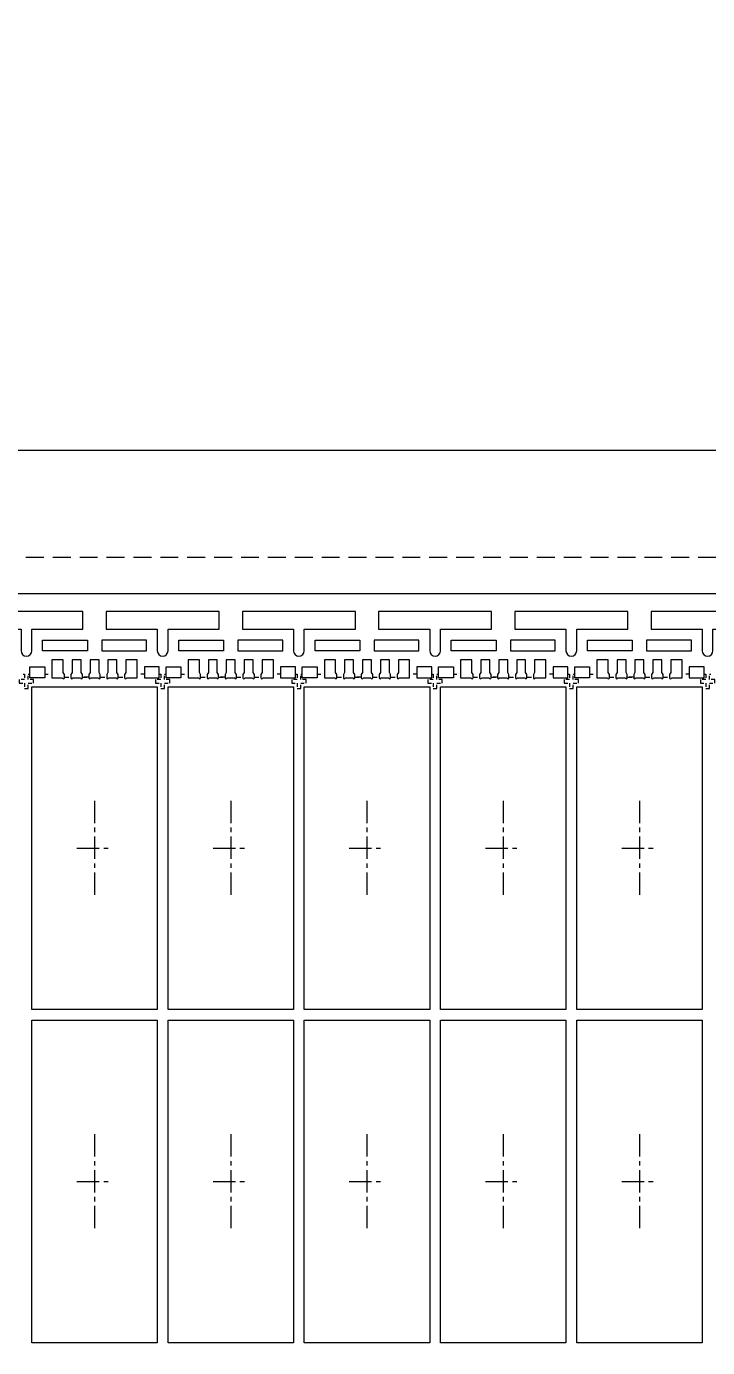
# Model space of a CAD drawing. Header units: millimetres. Extents: x -229 to -105, y -151 to 3.
# Drawn here: x -185.51 to -166.51, y -33.44 to 3.4 of the extents above; entities that cross this region are included whole.
import ezdxf

# ---------------------------------------------------------------- set-up
doc = ezdxf.new("R2010")
doc.units = ezdxf.units.MM
for name, pattern in [('CENTER', [2, 1.25, -0.25, 0.25, -0.25]), ('DASHED', [0.75, 0.5, -0.25]), ('HIDDEN', [0.375, 0.25, -0.125])]:
    doc.linetypes.add(name, pattern=pattern)
for name, color, linetype in [('1', 7, 'Continuous'), ('1D', 4, 'Continuous'), ('PKG', 2, 'Continuous'), ('中心线', 1, 'CENTER'), ('标注', 6, 'Continuous')]:
    doc.layers.add(name, color=color, linetype=linetype)
doc.layers.add('DIM', color=4, linetype='Continuous', lineweight=18)
doc.styles.add('SIMPLEX', font='SIMPLEX')
doc.styles.get("Standard").update_dxf_attribs({"font": 'SimSun.ttf'})
doc.dimstyles.new('ISO-25', dxfattribs={"dimtxt": 0.1, "dimasz": 0.08, "dimexe": 0.015, "dimexo": 0.015, "dimgap": 0.02, "dimtad": 0, "dimzin": 1, "dimdsep": 46, "dimtxsty": 'Standard', "dimcen": 0.1, "dimadec": 0, "dimazin": 0, "dimtfac": 1, "dimtmove": 0, "dimatfit": 3, "dimfxl": 1, "dimarcsym": 0})

# ---------------------------------------------------------------- blocks, each defined once
blk = doc.blocks.new('*D34')
at = {"layer": 'Defpoints', "color": 0, "transparency": 16777216}
for p in [(4537.811, 1753.604), (4574.73, 1745.709), (4536.48, 1734.581)]:
    blk.add_point(p, dxfattribs=at)
at = {"layer": 'DIM', "color": 0, "lineweight": -2, "transparency": 16777216}
for p, q in [((4536.48, 1753.284), (4537.811, 1753.444)), ((4537.811, 1753.444), (4537.811, 1753.604)), ((4536.48, 1734.596), (4536.48, 1753.284))]:
    blk.add_line(p, q, dxfattribs=at)
at = {"layer": 'DIM', "color": 0, "lineweight": 9, "transparency": 16777216, "insert": (4537.811, 1756.472), "char_height": 1.15, "attachment_point": 5, "rotation": 90, "style": 'SIMPLEX'}
blk.add_mtext('38.250', dxfattribs=at)

msp = doc.modelspace()

# ---------------------------------------------------------------- linework, layer by layer
at = {"lineweight": 9, "elevation": -0.0526}
for points in [[(-185.364, -14.0123), (-185.364, -13.4123), (-183.939, -13.4123), (-183.939, -12.9123), (-187.089, -12.9123), (-187.089, -13.4123), (-185.664, -13.4123), (-185.664, -14.0123, 1)], [(-181.564, -14.0123), (-181.564, -13.4123), (-180.139, -13.4123), (-180.139, -12.9123), (-183.289, -12.9123), (-183.289, -13.4123), (-181.864, -13.4123), (-181.864, -14.0123, 1)], [(-177.764, -14.0123), (-177.764, -13.4123), (-176.339, -13.4123), (-176.339, -12.9123), (-179.489, -12.9123), (-179.489, -13.4123), (-178.064, -13.4123), (-178.064, -14.0123, 1)], [(-173.964, -14.0123), (-173.964, -13.4123), (-172.539, -13.4123), (-172.539, -12.9123), (-175.689, -12.9123), (-175.689, -13.4123), (-174.264, -13.4123), (-174.264, -14.0123, 1)], [(-170.164, -14.0123), (-170.164, -13.4123), (-168.739, -13.4123), (-168.739, -12.9123), (-171.889, -12.9123), (-171.889, -13.4123), (-170.464, -13.4123), (-170.464, -14.0123, 1)], [(-166.364, -14.0123), (-166.364, -13.4123), (-164.939, -13.4123), (-164.939, -12.9123), (-168.089, -12.9123), (-168.089, -13.4123), (-166.664, -13.4123), (-166.664, -14.0123, 1)]]:
    msp.add_lwpolyline(points, format="xyb", close=True, dxfattribs=at)
for points in [[(-183.814, -14.0123), (-185.064, -14.0123), (-185.064, -13.7123), (-183.814, -13.7123)], [(-183.414, -14.0123), (-182.164, -14.0123), (-182.164, -13.7123), (-183.414, -13.7123)], [(-180.014, -14.0123), (-181.264, -14.0123), (-181.264, -13.7123), (-180.014, -13.7123)], [(-179.614, -14.0123), (-178.364, -14.0123), (-178.364, -13.7123), (-179.614, -13.7123)], [(-176.214, -14.0123), (-177.464, -14.0123), (-177.464, -13.7123), (-176.214, -13.7123)], [(-175.814, -14.0123), (-174.564, -14.0123), (-174.564, -13.7123), (-175.814, -13.7123)], [(-172.414, -14.0123), (-173.664, -14.0123), (-173.664, -13.7123), (-172.414, -13.7123)], [(-172.014, -14.0123), (-170.764, -14.0123), (-170.764, -13.7123), (-172.014, -13.7123)], [(-168.614, -14.0123), (-169.864, -14.0123), (-169.864, -13.7123), (-168.614, -13.7123)], [(-168.214, -14.0123), (-166.964, -14.0123), (-166.964, -13.7123), (-168.214, -13.7123)]]:
    msp.add_lwpolyline(points, close=True, dxfattribs=at)
at = {"layer": '1', "lineweight": 9}
for p, q in [((-203.814, -8.4123, -0.0526), (-128.314, -8.4123, -0.0526)), ((-185.419, -14.4623, -0.0526), (-185.004, -14.4623, -0.0526)), ((-185.419, -14.7673, -0.0526), (-185.419, -14.4623, -0.0526)), ((-185.004, -14.4623, -0.0526), (-185.004, -14.7673, -0.0526)), ((-181.809, -14.4623, -0.0526), (-182.224, -14.4623, -0.0526)), ((-182.224, -14.4623, -0.0526), (-182.224, -14.7673, -0.0526)), ((-181.809, -14.7673, -0.0526), (-181.809, -14.4623, -0.0526)), ((-181.619, -14.4623, -0.0526), (-181.204, -14.4623, -0.0526)), ((-181.619, -14.7673, -0.0526), (-181.619, -14.4623, -0.0526)), ((-181.204, -14.4623, -0.0526), (-181.204, -14.7673, -0.0526)), ((-178.009, -14.4623, -0.0526), (-178.424, -14.4623, -0.0526)), ((-178.424, -14.4623, -0.0526), (-178.424, -14.7673, -0.0526)), ((-178.009, -14.7673, -0.0526), (-178.009, -14.4623, -0.0526)), ((-177.819, -14.4623, -0.0526), (-177.404, -14.4623, -0.0526)), ((-177.819, -14.7673, -0.0526), (-177.819, -14.4623, -0.0526)), ((-177.404, -14.4623, -0.0526), (-177.404, -14.7673, -0.0526)), ((-174.209, -14.4623, -0.0526), (-174.624, -14.4623, -0.0526)), ((-174.624, -14.4623, -0.0526), (-174.624, -14.7673, -0.0526)), ((-174.209, -14.7673, -0.0526), (-174.209, -14.4623, -0.0526)), ((-174.019, -14.4623, -0.0526), (-173.604, -14.4623, -0.0526)), ((-174.019, -14.7673, -0.0526), (-174.019, -14.4623, -0.0526)), ((-173.604, -14.4623, -0.0526), (-173.604, -14.7673, -0.0526)), ((-170.409, -14.4623, -0.0526), (-170.824, -14.4623, -0.0526)), ((-170.824, -14.4623, -0.0526), (-170.824, -14.7673, -0.0526)), ((-170.409, -14.7673, -0.0526), (-170.409, -14.4623, -0.0526)), ((-170.219, -14.4623, -0.0526), (-169.804, -14.4623, -0.0526)), ((-170.219, -14.7673, -0.0526), (-170.219, -14.4623, -0.0526)), ((-169.804, -14.4623, -0.0526), (-169.804, -14.7673, -0.0526)), ((-166.609, -14.4623, -0.0526), (-167.024, -14.4623, -0.0526)), ((-167.024, -14.4623, -0.0526), (-167.024, -14.7673, -0.0526)), ((-166.609, -14.7673, -0.0526), (-166.609, -14.4623, -0.0526)), ((-185.004, -14.7673, -0.0526), (-185.419, -14.7673, -0.0526)), ((-182.224, -14.7673, -0.0526), (-181.809, -14.7673, -0.0526)), ((-181.204, -14.7673, -0.0526), (-181.619, -14.7673, -0.0526)), ((-178.424, -14.7673, -0.0526), (-178.009, -14.7673, -0.0526)), ((-177.404, -14.7673, -0.0526), (-177.819, -14.7673, -0.0526)), ((-174.624, -14.7673, -0.0526), (-174.209, -14.7673, -0.0526)), ((-173.604, -14.7673, -0.0526), (-174.019, -14.7673, -0.0526)), ((-170.824, -14.7673, -0.0526), (-170.409, -14.7673, -0.0526)), ((-169.804, -14.7673, -0.0526), (-170.219, -14.7673, -0.0526)), ((-167.024, -14.7673, -0.0526), (-166.609, -14.7673, -0.0526))]:
    msp.add_line(p, q, dxfattribs=at)
at = {"layer": '1', "color": 0, "lineweight": 9}
for p, q in [((-184.489, -14.2623, -0.0526), (-184.804, -14.2623, -0.0526)), ((-184.804, -14.2623, -0.0526), (-184.804, -14.7673, -0.0526)), ((-184.489, -14.6123, -0.0526), (-184.489, -14.2623, -0.0526)), ((-183.989, -14.2623, -0.0526), (-184.239, -14.2623, -0.0526)), ((-184.239, -14.2623, -0.0526), (-184.239, -14.6123, -0.0526)), ((-183.989, -14.6123, -0.0526), (-183.989, -14.2623, -0.0526)), ((-183.489, -14.2623, -0.0526), (-183.739, -14.2623, -0.0526)), ((-183.739, -14.2623, -0.0526), (-183.739, -14.6123, -0.0526)), ((-183.489, -14.6123, -0.0526), (-183.489, -14.2623, -0.0526)), ((-182.989, -14.2623, -0.0526), (-183.239, -14.2623, -0.0526)), ((-183.239, -14.2623, -0.0526), (-183.239, -14.6123, -0.0526)), ((-182.989, -14.6123, -0.0526), (-182.989, -14.2623, -0.0526)), ((-182.739, -14.2623, -0.0526), (-182.739, -14.6123, -0.0526)), ((-182.424, -14.2623, -0.0526), (-182.739, -14.2623, -0.0526)), ((-182.424, -14.7673, -0.0526), (-182.424, -14.2623, -0.0526)), ((-180.689, -14.2623, -0.0526), (-181.004, -14.2623, -0.0526)), ((-181.004, -14.2623, -0.0526), (-181.004, -14.7673, -0.0526)), ((-180.689, -14.6123, -0.0526), (-180.689, -14.2623, -0.0526)), ((-180.189, -14.2623, -0.0526), (-180.439, -14.2623, -0.0526)), ((-180.439, -14.2623, -0.0526), (-180.439, -14.6123, -0.0526)), ((-180.189, -14.6123, -0.0526), (-180.189, -14.2623, -0.0526)), ((-179.689, -14.2623, -0.0526), (-179.939, -14.2623, -0.0526)), ((-179.939, -14.2623, -0.0526), (-179.939, -14.6123, -0.0526)), ((-179.689, -14.6123, -0.0526), (-179.689, -14.2623, -0.0526)), ((-179.189, -14.2623, -0.0526), (-179.439, -14.2623, -0.0526)), ((-179.439, -14.2623, -0.0526), (-179.439, -14.6123, -0.0526)), ((-179.189, -14.6123, -0.0526), (-179.189, -14.2623, -0.0526)), ((-178.939, -14.2623, -0.0526), (-178.939, -14.6123, -0.0526)), ((-178.624, -14.2623, -0.0526), (-178.939, -14.2623, -0.0526)), ((-178.624, -14.7673, -0.0526), (-178.624, -14.2623, -0.0526)), ((-176.889, -14.2623, -0.0526), (-177.204, -14.2623, -0.0526)), ((-177.204, -14.2623, -0.0526), (-177.204, -14.7673, -0.0526)), ((-176.889, -14.6123, -0.0526), (-176.889, -14.2623, -0.0526)), ((-176.389, -14.2623, -0.0526), (-176.639, -14.2623, -0.0526)), ((-176.639, -14.2623, -0.0526), (-176.639, -14.6123, -0.0526)), ((-176.389, -14.6123, -0.0526), (-176.389, -14.2623, -0.0526)), ((-175.889, -14.2623, -0.0526), (-176.139, -14.2623, -0.0526)), ((-176.139, -14.2623, -0.0526), (-176.139, -14.6123, -0.0526)), ((-175.889, -14.6123, -0.0526), (-175.889, -14.2623, -0.0526)), ((-175.389, -14.2623, -0.0526), (-175.639, -14.2623, -0.0526)), ((-175.639, -14.2623, -0.0526), (-175.639, -14.6123, -0.0526)), ((-175.389, -14.6123, -0.0526), (-175.389, -14.2623, -0.0526)), ((-175.139, -14.2623, -0.0526), (-175.139, -14.6123, -0.0526)), ((-174.824, -14.2623, -0.0526), (-175.139, -14.2623, -0.0526)), ((-174.824, -14.7673, -0.0526), (-174.824, -14.2623, -0.0526)), ((-173.089, -14.2623, -0.0526), (-173.404, -14.2623, -0.0526)), ((-173.404, -14.2623, -0.0526), (-173.404, -14.7673, -0.0526)), ((-173.089, -14.6123, -0.0526), (-173.089, -14.2623, -0.0526)), ((-172.589, -14.2623, -0.0526), (-172.839, -14.2623, -0.0526)), ((-172.839, -14.2623, -0.0526), (-172.839, -14.6123, -0.0526)), ((-172.589, -14.6123, -0.0526), (-172.589, -14.2623, -0.0526)), ((-172.089, -14.2623, -0.0526), (-172.339, -14.2623, -0.0526)), ((-172.339, -14.2623, -0.0526), (-172.339, -14.6123, -0.0526)), ((-172.089, -14.6123, -0.0526), (-172.089, -14.2623, -0.0526)), ((-171.589, -14.2623, -0.0526), (-171.839, -14.2623, -0.0526)), ((-171.839, -14.2623, -0.0526), (-171.839, -14.6123, -0.0526)), ((-171.589, -14.6123, -0.0526), (-171.589, -14.2623, -0.0526)), ((-171.339, -14.2623, -0.0526), (-171.339, -14.6123, -0.0526)), ((-171.024, -14.2623, -0.0526), (-171.339, -14.2623, -0.0526)), ((-171.024, -14.7673, -0.0526), (-171.024, -14.2623, -0.0526)), ((-169.289, -14.2623, -0.0526), (-169.604, -14.2623, -0.0526)), ((-169.604, -14.2623, -0.0526), (-169.604, -14.7673, -0.0526)), ((-169.289, -14.6123, -0.0526), (-169.289, -14.2623, -0.0526)), ((-168.789, -14.2623, -0.0526), (-169.039, -14.2623, -0.0526)), ((-169.039, -14.2623, -0.0526), (-169.039, -14.6123, -0.0526)), ((-168.789, -14.6123, -0.0526), (-168.789, -14.2623, -0.0526)), ((-168.289, -14.2623, -0.0526), (-168.539, -14.2623, -0.0526)), ((-168.539, -14.2623, -0.0526), (-168.539, -14.6123, -0.0526)), ((-168.289, -14.6123, -0.0526), (-168.289, -14.2623, -0.0526)), ((-167.789, -14.2623, -0.0526), (-168.039, -14.2623, -0.0526)), ((-168.039, -14.2623, -0.0526), (-168.039, -14.6123, -0.0526)), ((-167.789, -14.6123, -0.0526), (-167.789, -14.2623, -0.0526)), ((-167.539, -14.2623, -0.0526), (-167.539, -14.6123, -0.0526)), ((-167.224, -14.2623, -0.0526), (-167.539, -14.2623, -0.0526)), ((-167.224, -14.7673, -0.0526), (-167.224, -14.2623, -0.0526)), ((-184.454, -14.6694, -0.0526), (-184.489, -14.6123, -0.0526)), ((-184.454, -14.7673, -0.0526), (-184.454, -14.6694, -0.0526)), ((-184.239, -14.6123, -0.0526), (-184.274, -14.6694, -0.0526)), ((-184.274, -14.6694, -0.0526), (-184.274, -14.7673, -0.0526)), ((-183.954, -14.6694, -0.0526), (-183.989, -14.6123, -0.0526)), ((-183.954, -14.7673, -0.0526), (-183.954, -14.6694, -0.0526)), ((-183.739, -14.6123, -0.0526), (-183.774, -14.6694, -0.0526)), ((-183.774, -14.6694, -0.0526), (-183.774, -14.7673, -0.0526)), ((-183.454, -14.6694, -0.0526), (-183.489, -14.6123, -0.0526)), ((-183.454, -14.7673, -0.0526), (-183.454, -14.6694, -0.0526)), ((-183.239, -14.6123, -0.0526), (-183.274, -14.6694, -0.0526)), ((-183.274, -14.6694, -0.0526), (-183.274, -14.7673, -0.0526)), ((-182.954, -14.6694, -0.0526), (-182.989, -14.6123, -0.0526)), ((-182.954, -14.7673, -0.0526), (-182.954, -14.6694, -0.0526)), ((-182.739, -14.6123, -0.0526), (-182.774, -14.6694, -0.0526)), ((-182.774, -14.6694, -0.0526), (-182.774, -14.7673, -0.0526)), ((-180.654, -14.6694, -0.0526), (-180.689, -14.6123, -0.0526)), ((-180.654, -14.7673, -0.0526), (-180.654, -14.6694, -0.0526)), ((-180.439, -14.6123, -0.0526), (-180.474, -14.6694, -0.0526)), ((-180.474, -14.6694, -0.0526), (-180.474, -14.7673, -0.0526)), ((-180.154, -14.6694, -0.0526), (-180.189, -14.6123, -0.0526)), ((-180.154, -14.7673, -0.0526), (-180.154, -14.6694, -0.0526)), ((-179.939, -14.6123, -0.0526), (-179.974, -14.6694, -0.0526)), ((-179.974, -14.6694, -0.0526), (-179.974, -14.7673, -0.0526)), ((-179.654, -14.6694, -0.0526), (-179.689, -14.6123, -0.0526)), ((-179.654, -14.7673, -0.0526), (-179.654, -14.6694, -0.0526)), ((-179.439, -14.6123, -0.0526), (-179.474, -14.6694, -0.0526)), ((-179.474, -14.6694, -0.0526), (-179.474, -14.7673, -0.0526)), ((-179.154, -14.6694, -0.0526), (-179.189, -14.6123, -0.0526)), ((-179.154, -14.7673, -0.0526), (-179.154, -14.6694, -0.0526)), ((-178.939, -14.6123, -0.0526), (-178.974, -14.6694, -0.0526)), ((-178.974, -14.6694, -0.0526), (-178.974, -14.7673, -0.0526)), ((-176.854, -14.6694, -0.0526), (-176.889, -14.6123, -0.0526)), ((-176.854, -14.7673, -0.0526), (-176.854, -14.6694, -0.0526)), ((-176.639, -14.6123, -0.0526), (-176.674, -14.6694, -0.0526)), ((-176.674, -14.6694, -0.0526), (-176.674, -14.7673, -0.0526)), ((-176.354, -14.6694, -0.0526), (-176.389, -14.6123, -0.0526)), ((-176.354, -14.7673, -0.0526), (-176.354, -14.6694, -0.0526)), ((-176.139, -14.6123, -0.0526), (-176.174, -14.6694, -0.0526)), ((-176.174, -14.6694, -0.0526), (-176.174, -14.7673, -0.0526)), ((-175.854, -14.6694, -0.0526), (-175.889, -14.6123, -0.0526)), ((-175.854, -14.7673, -0.0526), (-175.854, -14.6694, -0.0526)), ((-175.639, -14.6123, -0.0526), (-175.674, -14.6694, -0.0526)), ((-175.674, -14.6694, -0.0526), (-175.674, -14.7673, -0.0526)), ((-175.354, -14.6694, -0.0526), (-175.389, -14.6123, -0.0526)), ((-175.354, -14.7673, -0.0526), (-175.354, -14.6694, -0.0526)), ((-175.139, -14.6123, -0.0526), (-175.174, -14.6694, -0.0526)), ((-175.174, -14.6694, -0.0526), (-175.174, -14.7673, -0.0526)), ((-173.054, -14.6694, -0.0526), (-173.089, -14.6123, -0.0526)), ((-173.054, -14.7673, -0.0526), (-173.054, -14.6694, -0.0526)), ((-172.839, -14.6123, -0.0526), (-172.874, -14.6694, -0.0526)), ((-172.874, -14.6694, -0.0526), (-172.874, -14.7673, -0.0526)), ((-172.554, -14.6694, -0.0526), (-172.589, -14.6123, -0.0526)), ((-172.554, -14.7673, -0.0526), (-172.554, -14.6694, -0.0526)), ((-172.339, -14.6123, -0.0526), (-172.374, -14.6694, -0.0526)), ((-172.374, -14.6694, -0.0526), (-172.374, -14.7673, -0.0526)), ((-172.054, -14.6694, -0.0526), (-172.089, -14.6123, -0.0526)), ((-172.054, -14.7673, -0.0526), (-172.054, -14.6694, -0.0526)), ((-171.839, -14.6123, -0.0526), (-171.874, -14.6694, -0.0526)), ((-171.874, -14.6694, -0.0526), (-171.874, -14.7673, -0.0526)), ((-171.554, -14.6694, -0.0526), (-171.589, -14.6123, -0.0526)), ((-171.554, -14.7673, -0.0526), (-171.554, -14.6694, -0.0526)), ((-171.339, -14.6123, -0.0526), (-171.374, -14.6694, -0.0526)), ((-171.374, -14.6694, -0.0526), (-171.374, -14.7673, -0.0526)), ((-169.254, -14.6694, -0.0526), (-169.289, -14.6123, -0.0526)), ((-169.254, -14.7673, -0.0526), (-169.254, -14.6694, -0.0526)), ((-169.039, -14.6123, -0.0526), (-169.074, -14.6694, -0.0526)), ((-169.074, -14.6694, -0.0526), (-169.074, -14.7673, -0.0526)), ((-168.754, -14.6694, -0.0526), (-168.789, -14.6123, -0.0526)), ((-168.754, -14.7673, -0.0526), (-168.754, -14.6694, -0.0526)), ((-168.539, -14.6123, -0.0526), (-168.574, -14.6694, -0.0526)), ((-168.574, -14.6694, -0.0526), (-168.574, -14.7673, -0.0526)), ((-168.254, -14.6694, -0.0526), (-168.289, -14.6123, -0.0526)), ((-168.254, -14.7673, -0.0526), (-168.254, -14.6694, -0.0526)), ((-168.039, -14.6123, -0.0526), (-168.074, -14.6694, -0.0526)), ((-168.074, -14.6694, -0.0526), (-168.074, -14.7673, -0.0526)), ((-167.754, -14.6694, -0.0526), (-167.789, -14.6123, -0.0526)), ((-167.754, -14.7673, -0.0526), (-167.754, -14.6694, -0.0526)), ((-167.539, -14.6123, -0.0526), (-167.574, -14.6694, -0.0526)), ((-167.574, -14.6694, -0.0526), (-167.574, -14.7673, -0.0526)), ((-184.804, -14.7673, -0.0526), (-184.504, -14.7673, -0.0526)), ((-184.224, -14.7673, -0.0526), (-184.004, -14.7673, -0.0526)), ((-183.724, -14.7673, -0.0526), (-183.504, -14.7673, -0.0526)), ((-183.224, -14.7673, -0.0526), (-183.004, -14.7673, -0.0526)), ((-182.724, -14.7673, -0.0526), (-182.424, -14.7673, -0.0526)), ((-181.004, -14.7673, -0.0526), (-180.704, -14.7673, -0.0526)), ((-180.424, -14.7673, -0.0526), (-180.204, -14.7673, -0.0526)), ((-179.924, -14.7673, -0.0526), (-179.704, -14.7673, -0.0526)), ((-179.424, -14.7673, -0.0526), (-179.204, -14.7673, -0.0526)), ((-178.924, -14.7673, -0.0526), (-178.624, -14.7673, -0.0526)), ((-177.204, -14.7673, -0.0526), (-176.904, -14.7673, -0.0526)), ((-176.624, -14.7673, -0.0526), (-176.404, -14.7673, -0.0526)), ((-176.124, -14.7673, -0.0526), (-175.904, -14.7673, -0.0526)), ((-175.624, -14.7673, -0.0526), (-175.404, -14.7673, -0.0526)), ((-175.124, -14.7673, -0.0526), (-174.824, -14.7673, -0.0526)), ((-173.404, -14.7673, -0.0526), (-173.104, -14.7673, -0.0526)), ((-172.824, -14.7673, -0.0526), (-172.604, -14.7673, -0.0526)), ((-172.324, -14.7673, -0.0526), (-172.104, -14.7673, -0.0526)), ((-171.824, -14.7673, -0.0526), (-171.604, -14.7673, -0.0526)), ((-171.324, -14.7673, -0.0526), (-171.024, -14.7673, -0.0526)), ((-169.604, -14.7673, -0.0526), (-169.304, -14.7673, -0.0526)), ((-169.024, -14.7673, -0.0526), (-168.804, -14.7673, -0.0526)), ((-168.524, -14.7673, -0.0526), (-168.304, -14.7673, -0.0526)), ((-168.024, -14.7673, -0.0526), (-167.804, -14.7673, -0.0526)), ((-167.524, -14.7673, -0.0526), (-167.224, -14.7673, -0.0526))]:
    msp.add_line(p, q, dxfattribs=at)
for centre in [(-184.479, -14.7673, -0.0526), (-184.249, -14.7673, -0.0526), (-183.979, -14.7673, -0.0526), (-183.749, -14.7673, -0.0526), (-183.479, -14.7673, -0.0526), (-183.249, -14.7673, -0.0526), (-182.979, -14.7673, -0.0526), (-182.749, -14.7673, -0.0526), (-180.679, -14.7673, -0.0526), (-180.449, -14.7673, -0.0526), (-180.179, -14.7673, -0.0526), (-179.949, -14.7673, -0.0526), (-179.679, -14.7673, -0.0526), (-179.449, -14.7673, -0.0526), (-179.179, -14.7673, -0.0526), (-178.949, -14.7673, -0.0526), (-176.879, -14.7673, -0.0526), (-176.649, -14.7673, -0.0526), (-176.379, -14.7673, -0.0526), (-176.149, -14.7673, -0.0526), (-175.879, -14.7673, -0.0526), (-175.649, -14.7673, -0.0526), (-175.379, -14.7673, -0.0526), (-175.149, -14.7673, -0.0526), (-173.079, -14.7673, -0.0526), (-172.849, -14.7673, -0.0526), (-172.579, -14.7673, -0.0526), (-172.349, -14.7673, -0.0526), (-172.079, -14.7673, -0.0526), (-171.849, -14.7673, -0.0526), (-171.579, -14.7673, -0.0526), (-171.349, -14.7673, -0.0526), (-169.279, -14.7673, -0.0526), (-169.049, -14.7673, -0.0526), (-168.779, -14.7673, -0.0526), (-168.549, -14.7673, -0.0526), (-168.279, -14.7673, -0.0526), (-168.049, -14.7673, -0.0526), (-167.779, -14.7673, -0.0526), (-167.549, -14.7673, -0.0526)]:
    msp.add_arc(centre, 0.025, 180, 0, dxfattribs=at)
at = {"layer": '1D', "color": 1, "lineweight": 9, "elevation": -0.0526}
msp.add_lwpolyline([(-128.314, -82.4123), (-200.314, -82.4123), (-200.314, -12.4123), (-128.314, -12.4123)], dxfattribs=at)
at = {"layer": '1D', "color": 4, "linetype": 'HIDDEN', "lineweight": 9, "ltscale": 0.2, "elevation": -0.0526}
for points in [[(-185.609, -14.6623), (-185.564, -14.6623), (-185.564, -14.8123), (-185.714, -14.8123), (-185.714, -14.9123), (-185.564, -14.9123), (-185.564, -15.0623), (-185.464, -15.0623), (-185.464, -14.9123), (-185.314, -14.9123), (-185.314, -14.8123), (-185.464, -14.8123), (-185.464, -14.6623), (-185.419, -14.6623)], [(-185.004, -14.6623), (-184.804, -14.6623)], [(-182.224, -14.6623), (-182.424, -14.6623)], [(-181.809, -14.6623), (-181.764, -14.6623), (-181.764, -14.8123), (-181.914, -14.8123), (-181.914, -14.9123), (-181.764, -14.9123), (-181.764, -15.0623), (-181.664, -15.0623), (-181.664, -14.9123), (-181.514, -14.9123), (-181.514, -14.8123), (-181.664, -14.8123), (-181.664, -14.6623), (-181.619, -14.6623)], [(-181.204, -14.6623), (-181.004, -14.6623)], [(-178.424, -14.6623), (-178.624, -14.6623)], [(-178.009, -14.6623), (-177.964, -14.6623), (-177.964, -14.8123), (-178.114, -14.8123), (-178.114, -14.9123), (-177.964, -14.9123), (-177.964, -15.0623), (-177.864, -15.0623), (-177.864, -14.9123), (-177.714, -14.9123), (-177.714, -14.8123), (-177.864, -14.8123), (-177.864, -14.6623), (-177.819, -14.6623)], [(-177.404, -14.6623), (-177.204, -14.6623)], [(-174.624, -14.6623), (-174.824, -14.6623)], [(-174.209, -14.6623), (-174.164, -14.6623), (-174.164, -14.8123), (-174.314, -14.8123), (-174.314, -14.9123), (-174.164, -14.9123), (-174.164, -15.0623), (-174.064, -15.0623), (-174.064, -14.9123), (-173.914, -14.9123), (-173.914, -14.8123), (-174.064, -14.8123), (-174.064, -14.6623), (-174.019, -14.6623)], [(-173.604, -14.6623), (-173.404, -14.6623)], [(-170.824, -14.6623), (-171.024, -14.6623)], [(-170.409, -14.6623), (-170.364, -14.6623), (-170.364, -14.8123), (-170.514, -14.8123), (-170.514, -14.9123), (-170.364, -14.9123), (-170.364, -15.0623), (-170.264, -15.0623), (-170.264, -14.9123), (-170.114, -14.9123), (-170.114, -14.8123), (-170.264, -14.8123), (-170.264, -14.6623), (-170.219, -14.6623)], [(-169.804, -14.6623), (-169.604, -14.6623)], [(-167.024, -14.6623), (-167.224, -14.6623)], [(-166.609, -14.6623), (-166.564, -14.6623), (-166.564, -14.8123), (-166.714, -14.8123), (-166.714, -14.9123), (-166.564, -14.9123), (-166.564, -15.0623), (-166.464, -15.0623), (-166.464, -14.9123), (-166.314, -14.9123), (-166.314, -14.8123), (-166.464, -14.8123), (-166.464, -14.6623), (-166.419, -14.6623)]]:
    msp.add_lwpolyline(points, dxfattribs=at)
at = {"layer": '1D', "color": 4, "linetype": 'HIDDEN', "lineweight": 9, "ltscale": 0.5, "elevation": -0.0526}
for points in [[(-184.454, -14.7423), (-184.274, -14.7423)], [(-183.454, -14.7423), (-183.274, -14.7423)], [(-182.954, -14.7423), (-182.774, -14.7423)], [(-180.654, -14.7423), (-180.474, -14.7423)], [(-179.654, -14.7423), (-179.474, -14.7423)], [(-179.154, -14.7423), (-178.974, -14.7423)], [(-176.854, -14.7423), (-176.674, -14.7423)], [(-175.854, -14.7423), (-175.674, -14.7423)], [(-175.354, -14.7423), (-175.174, -14.7423)], [(-173.054, -14.7423), (-172.874, -14.7423)], [(-172.054, -14.7423), (-171.874, -14.7423)], [(-171.554, -14.7423), (-171.374, -14.7423)], [(-169.254, -14.7423), (-169.074, -14.7423)], [(-168.254, -14.7423), (-168.074, -14.7423)], [(-167.754, -14.7423), (-167.574, -14.7423)]]:
    msp.add_lwpolyline(points, dxfattribs=at)
for points in [[(-183.774, -14.7423), (-183.954, -14.7423)], [(-179.974, -14.7423), (-180.154, -14.7423)], [(-176.174, -14.7423), (-176.354, -14.7423)], [(-172.374, -14.7423), (-172.554, -14.7423)], [(-168.574, -14.7423), (-168.754, -14.7423)]]:
    msp.add_lwpolyline(points, close=True, dxfattribs=at)
at = {"layer": 'PKG', "linetype": 'Continuous', "lineweight": 9, "elevation": -0.0526}
for points in [[(-185.364, -24.0123), (-185.364, -15.0123), (-181.864, -15.0123), (-181.864, -24.0123)], [(-181.564, -24.0123), (-181.564, -15.0123), (-178.064, -15.0123), (-178.064, -24.0123)], [(-177.764, -24.0123), (-177.764, -15.0123), (-174.264, -15.0123), (-174.264, -24.0123)], [(-173.964, -24.0123), (-173.964, -15.0123), (-170.464, -15.0123), (-170.464, -24.0123)], [(-170.164, -24.0123), (-170.164, -15.0123), (-166.664, -15.0123), (-166.664, -24.0123)], [(-185.364, -33.3123), (-185.364, -24.3123), (-181.864, -24.3123), (-181.864, -33.3123)], [(-181.564, -33.3123), (-181.564, -24.3123), (-178.064, -24.3123), (-178.064, -33.3123)], [(-177.764, -33.3123), (-177.764, -24.3123), (-174.264, -24.3123), (-174.264, -33.3123)], [(-173.964, -33.3123), (-173.964, -24.3123), (-170.464, -24.3123), (-170.464, -33.3123)], [(-170.164, -33.3123), (-170.164, -24.3123), (-166.664, -24.3123), (-166.664, -33.3123)]]:
    msp.add_lwpolyline(points, close=True, dxfattribs=at)
at = {"layer": '中心线', "lineweight": 9, "ltscale": 0.5}
for p, q in [((-183.614, -18.1923, -0.0526), (-183.614, -20.8323, -0.0526)), ((-179.814, -18.1923, -0.0526), (-179.814, -20.8323, -0.0526)), ((-176.014, -18.1923, -0.0526), (-176.014, -20.8323, -0.0526)), ((-172.214, -18.1923, -0.0526), (-172.214, -20.8323, -0.0526)), ((-168.414, -18.1923, -0.0526), (-168.414, -20.8323, -0.0526)), ((-184.109, -19.5123, -0.0526), (-183.119, -19.5123, -0.0526)), ((-180.309, -19.5123, -0.0526), (-179.319, -19.5123, -0.0526)), ((-176.509, -19.5123, -0.0526), (-175.519, -19.5123, -0.0526)), ((-172.709, -19.5123, -0.0526), (-171.719, -19.5123, -0.0526)), ((-168.909, -19.5123, -0.0526), (-167.919, -19.5123, -0.0526)), ((-183.614, -27.4923, -0.0526), (-183.614, -30.1323, -0.0526)), ((-179.814, -27.4923, -0.0526), (-179.814, -30.1323, -0.0526)), ((-176.014, -27.4923, -0.0526), (-176.014, -30.1323, -0.0526)), ((-172.214, -27.4923, -0.0526), (-172.214, -30.1323, -0.0526)), ((-168.414, -27.4923, -0.0526), (-168.414, -30.1323, -0.0526)), ((-184.109, -28.8123, -0.0526), (-183.119, -28.8123, -0.0526)), ((-180.309, -28.8123, -0.0526), (-179.319, -28.8123, -0.0526)), ((-176.509, -28.8123, -0.0526), (-175.519, -28.8123, -0.0526)), ((-172.709, -28.8123, -0.0526), (-171.719, -28.8123, -0.0526)), ((-168.909, -28.8123, -0.0526), (-167.919, -28.8123, -0.0526))]:
    msp.add_line(p, q, dxfattribs=at)
at = {"layer": '标注', "linetype": 'DASHED', "lineweight": 5}
msp.add_line((-105.5273, -11.4123, -0.0526), (-204.814, -11.4123, -0.0526), dxfattribs=at)

# ---------------------------------------------------------------- dimensions: what is measured, and where the dimension line sits
at = {"layer": 'DIM', "lineweight": 9}
dim = msp.add_ordinate_dim(feature_location=(-203.814, -21.0532, -0.0526), offset=(1.3305, 19.0238), dtype=1, origin=(-165.564, -9.9243, -0.0526), dimstyle='ISO-25', override={"dimtxt": 1.15, "dimdec": 3, "dimtxsty": 'SIMPLEX', "dimtdec": 3, "dimarcsym": 2}, dxfattribs=at)
dim.commit()
dim.dimension.update_dxf_attribs({"geometry": '*D34', "text_midpoint": (-202.4835, 0.8383, -0.0526), "insert": (-4740.2942, -1755.6338, -0.0526)})

doc.saveas('drawing.dxf')
